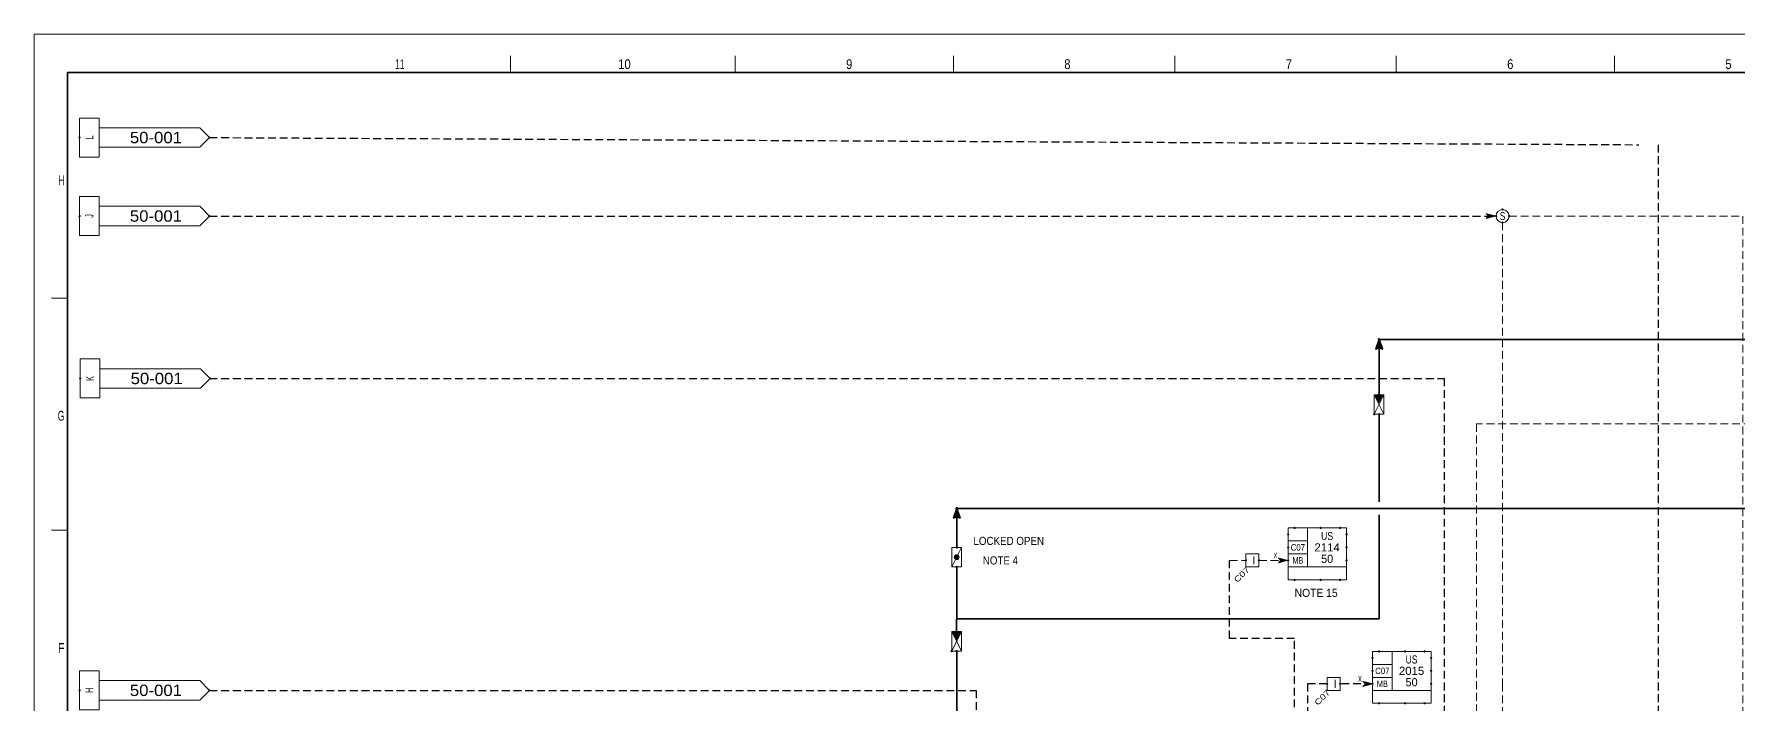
# Model space of a CAD drawing. Header units: millimetres. Extents: x 0 to 841, y 0 to 594.
# Drawn here: x 0 to 525, y 388 to 594 of the extents above; entities that cross this region are included whole.
import ezdxf
from ezdxf.enums import TextEntityAlignment as Align

# ---------------------------------------------------------------- set-up
doc = ezdxf.new("R2010")
doc.units = ezdxf.units.MM
doc.header["$LTSCALE"] = 0.8
doc.header["$PDMODE"] = 32
doc.header["$PDSIZE"] = 0.4
doc.linetypes.add('MEDIUM_DASHED', pattern=[4.5, 3, -1.5])
for name, color, linetype, lineweight in [('1', 7, 'Continuous', 13), ('12', 7, 'Continuous', 13), ('14', 7, 'MEDIUM_DASHED', 25), ('30', 7, 'Continuous', 35), ('40', 7, 'Continuous', 13), ('46', 7, 'MEDIUM_DASHED', 13), ('48', 7, 'Continuous', 13), ('49', 7, 'Continuous', 13), ('50', 7, 'Continuous', 25), ('9', 7, 'Continuous', 13)]:
    doc.layers.add(name, color=color, linetype=linetype, lineweight=lineweight)
doc.layers.add('45', color=7, linetype='Continuous')

msp = doc.modelspace()

# ---------------------------------------------------------------- linework, layer by layer
at = {"layer": '1'}
for p, q in [((146.6543, 587.2614), (146.6543, 582.2276)), ((215.8173, 587.2614), (215.8173, 582.2276)), ((282.9756, 587.2614), (282.9756, 582.2276)), ((351.1362, 587.2614), (351.1362, 582.2276)), ((419.2969, 587.2614), (419.2969, 582.2276)), ((486.4551, 587.2614), (486.4551, 582.2276)), ((10.3331, 512.7606), (5.3213, 512.7606)), ((10.3331, 441.2795), (5.3213, 441.2795))]:
    msp.add_line(p, q, dxfattribs=at)
at = {"layer": '1', "lineweight": 35}
msp.add_lwpolyline([(829.263, 112.0142), (829.263, 582.2276), (10.3331, 582.2276), (10.3331, 10.3819)], dxfattribs=at)
at = {"layer": '12'}
msp.add_lwpolyline([(0, 594), (841, 594), (841, 0), (0, 0)], close=True, dxfattribs=at)
at = {"layer": '14'}
for p, q in [((54, 562.1606), (494, 559.9496)), ((500, 262.4), (500, 559.9496)), ((54, 538), (450, 538)), ((412, 394), (402, 394))]:
    msp.add_line(p, q, dxfattribs=at)
for points in [[(54, 488), (434, 488), (434, 338)], [(370, 332), (370, 322), (388, 322), (388, 408), (368, 408), (368, 432)], [(398, 394), (392, 394), (392, 304)], [(54, 392), (290, 392), (290, 326), (352, 326), (352, 296)]]:
    msp.add_lwpolyline(points, dxfattribs=at)
at = {"layer": '30'}
for p, q in [((414, 499), (414, 499.5)), ((414, 498.5), (414, 498)), ((284, 447), (284, 447.5)), ((284, 446.5), (284, 446))]:
    msp.add_line(p, q, dxfattribs=at)
for points in [[(414, 500), (413, 497), (414, 497.5), (415, 497)], [(413.5, 497.5), (414, 499), (414.5, 497.5), (414, 498)], [(284, 448), (283, 445), (284, 445.5), (285, 445)], [(283.5, 445.5), (284, 447), (284.5, 445.5), (284, 446)]]:
    msp.add_lwpolyline(points, close=True, dxfattribs=at)
for p in [(414, 500), (414, 497.5), (284, 448), (284, 445.5)]:
    msp.add_point(p, dxfattribs=at)
at = {"layer": '40', "lineweight": 35}
for p, q in [((414, 500), (597.0142, 500)), ((414, 483), (414, 497.5)), ((414, 450), (414, 477)), ((284, 436), (284, 447.9866)), ((284, 447.9866), (596.8047, 447.9866)), ((414, 414), (414, 446)), ((284, 414), (284, 430)), ((283.9606, 410.0795), (283.9606, 414)), ((284, 414), (414, 414)), ((284, 320), (284, 404.0795))]:
    msp.add_line(p, q, dxfattribs=at)
at = {"layer": '40'}
for p, q in [((412.5, 483), (415.5, 477)), ((412.5, 477), (415.5, 483)), ((282.5, 430), (285.5, 436)), ((282.4606, 410.0795), (285.4606, 404.0795)), ((282.4606, 404.0795), (285.4606, 410.0795))]:
    msp.add_line(p, q, dxfattribs=at)
for points in [[(412.5, 477), (412.5, 483), (415.5, 483), (415.5, 477)], [(282.5, 430), (282.5, 436), (285.5, 436), (285.5, 430)], [(282.4606, 404.0795), (282.4606, 410.0795), (285.4606, 410.0795), (285.4606, 404.0795)]]:
    msp.add_lwpolyline(points, close=True, dxfattribs=at)
for points in [[(414.0614, 480.4724), (412.8094, 482.726), (415.063, 482.726), (414.0614, 480.7228), (413.0598, 482.4756), (414.8126, 482.4756), (414.0614, 480.9732), (413.3102, 482.2252), (414.5622, 482.2252), (414.0614, 481.2236), (413.5606, 481.9748), (414.3118, 481.9748), (414.0614, 481.474), (413.811, 481.7244), (414.0614, 481.7244)], [(284.022, 407.552), (282.7701, 409.8055), (285.0236, 409.8055), (284.022, 407.8024), (283.0205, 409.5551), (284.7732, 409.5551), (284.022, 408.0528), (283.2709, 409.3047), (284.5228, 409.3047), (284.022, 408.3031), (283.5213, 409.0543), (284.2724, 409.0543), (284.022, 408.5535), (283.7717, 408.8039), (284.022, 408.8039)]]:
    msp.add_lwpolyline(points, dxfattribs=at)
for centre, radius in [((412.5, 477), 0.2402), ((412.5, 477), 0.2252), ((412.5, 477), 0.2197), ((412.5, 477), 0.1942), ((412.5, 477), 0.1496), ((412.5, 477), 0.1), ((412.5, 477), 0.0677), ((284, 433), 0.7496), ((284, 433), 0.5102), ((284, 433), 0.2693), ((282.4606, 404.0795), 0.2402), ((282.4606, 404.0795), 0.2252), ((282.4606, 404.0795), 0.2197), ((282.4606, 404.0795), 0.1942), ((282.4606, 404.0795), 0.1496), ((282.4606, 404.0795), 0.1), ((282.4606, 404.0795), 0.0677)]:
    msp.add_circle(centre, radius, dxfattribs=at)
for p in [(414, 483), (414, 477), (284, 436), (284, 430), (283.9606, 410.0795), (283.9606, 404.0795)]:
    msp.add_point(p, dxfattribs=at)
at = {"layer": '46'}
for p, q in [((368, 432), (373, 432)), ((377, 432), (386, 432))]:
    msp.add_line(p, q, dxfattribs=at)
for points in [[(454, 538), (472, 538), (472, 538), (526, 538), (526, 266), (410, 266)], [(452, 536), (452, 394), (452, 394), (452, 332), (452.8, 335), (452, 334.2), (451.2, 335), (452, 332)], [(589.8709, 474), (444, 474), (444, 356), (404, 356), (407, 355.2), (406.2, 356), (407, 356.8), (404, 356)]]:
    msp.add_lwpolyline(points, dxfattribs=at)
for points in [[(450, 538), (447, 538.8), (447.8, 538), (447, 537.2)], [(449.6, 538), (447.4, 538.6), (448, 538), (447.4, 537.4)], [(449.2, 538), (447.8, 538.4), (448.2, 538), (447.8, 537.6)], [(448.8, 538), (448.2, 538.2), (448.4, 538), (448.2, 537.8)], [(386, 432), (383, 432.8), (383.8, 432), (383, 431.2)], [(385.6, 432), (383.4, 432.6), (384, 432), (383.4, 431.4)], [(385.2, 432), (383.8, 432.4), (384.2, 432), (383.8, 431.6)], [(384.8, 432), (384.2, 432.2), (384.4, 432), (384.2, 431.8)], [(412, 394), (409, 394.8), (409.8, 394), (409, 393.2)], [(411.6, 394), (409.4, 394.6), (410, 394), (409.4, 393.4)], [(411.2, 394), (409.8, 394.4), (410.2, 394), (409.8, 393.6)], [(410.8, 394), (410.2, 394.2), (410.4, 394), (410.2, 393.8)]]:
    msp.add_lwpolyline(points, close=True, dxfattribs=at)
at = {"layer": '48'}
for p, q in [((392, 442), (392, 430)), ((386, 438), (392, 438)), ((386, 434), (392, 434)), ((412, 400), (418, 400)), ((418, 404), (418, 392)), ((412, 396), (418, 396))]:
    msp.add_line(p, q, dxfattribs=at)
for points in [[(386, 442), (404, 442), (404, 430), (386, 430)], [(373, 430), (377, 430), (377, 434), (373, 434)], [(412, 404), (430, 404), (430, 392), (412, 392)], [(398, 392), (402, 392), (402, 396), (398, 396)]]:
    msp.add_lwpolyline(points, close=True, dxfattribs=at)
for points in [[(386, 430), (386, 426), (404, 426), (404, 430)], [(412, 392), (412, 388), (430, 388), (430, 392)]]:
    msp.add_lwpolyline(points, dxfattribs=at)
msp.add_circle((452, 538), 2, dxfattribs=at)
for p in [(450, 538), (452, 540), (452, 536), (454, 538), (388, 442), (396, 442), (402, 442), (386, 440), (386, 436), (404, 440), (404, 436), (373, 432), (377, 432), (386, 432), (404, 432), (388, 426), (396, 426), (402, 426), (414, 404), (422, 404), (428, 404), (412, 402), (430, 402), (398, 394), (402, 394), (412, 398), (412, 394), (430, 398), (430, 394), (414, 388), (422, 388), (428, 388)]:
    msp.add_point(p, dxfattribs=at)
at = {"layer": '49'}
for p, q in [((20, 568.1606), (14, 568.1606)), ((20, 556.1606), (20, 568.1606)), ((51, 565.1606), (20, 565.1606)), ((51, 559.1606), (20, 559.1606)), ((20, 544), (14, 544)), ((20, 532), (20, 544)), ((51, 541), (20, 541)), ((51, 535), (20, 535)), ((20.2268, 493.9976), (14.2268, 493.9976)), ((20.2268, 481.9976), (20.2268, 493.9976)), ((51.2268, 490.9976), (20.2268, 490.9976)), ((51.2268, 484.9976), (20.2268, 484.9976)), ((20, 398), (14, 398)), ((20, 386), (20, 398)), ((51, 395), (20, 395)), ((51, 389), (20, 389))]:
    msp.add_line(p, q, dxfattribs=at)
for points in [[(14, 568.1606), (14, 556.1606), (20, 556.1606)], [(51, 565.1606), (54, 562.1606), (51, 559.1606)], [(14, 544), (14, 532), (20, 532)], [(51, 541), (54, 538), (51, 535)], [(14.2268, 493.9976), (14.2268, 481.9976), (20.2268, 481.9976)], [(51.2268, 490.9976), (54.2268, 487.9976), (51.2268, 484.9976)], [(14, 398), (14, 386), (20, 386)], [(51, 395), (54, 392), (51, 389)]]:
    msp.add_lwpolyline(points, dxfattribs=at)
for p in [(14, 562.1606), (54, 562.1606), (14, 538), (54, 538), (14.2268, 487.9976), (54.2268, 487.9976), (14, 392), (54, 392)]:
    msp.add_point(p, dxfattribs=at)
at = {"layer": '9'}
msp.add_lwpolyline([(0, 0), (841, 0), (841, 594), (0, 594)], close=True, dxfattribs=at)

# ---------------------------------------------------------------- texts
at = {"layer": '1'}
for s, width, p in [('11', 0.65, (112.5776, 583.2346)), ('10', 0.85, (181.7362, 583.2346)), ('9', 0.85, (250.9055, 583.2346)), ('8', 0.85, (318.0638, 583.2346)), ('7', 0.85, (386.2244, 583.2346)), ('6', 0.85, (454.385, 583.2346)), ('5', 0.85, (521.5433, 583.2346))]:
    msp.add_text(s, height=3.02, dxfattribs=dict(at, width=width)).set_placement(p, align=Align.CENTER)
for s, width, p in [('H', 0.65, (9.3291, 547.4945)), ('G', 0.65, (9.3291, 475.0071)), ('F', 0.8, (9.3291, 403.526))]:
    msp.add_text(s, height=3.02, dxfattribs=dict(at, width=width)).set_placement(p, align=Align.RIGHT)
at = {"layer": '12', "width": 0.9}
msp.add_text('LOCKED OPEN', height=2.5, dxfattribs=at).set_placement((300, 436.7496), align=Align.CENTER)
at = {"layer": '12'}
for s, width, p in [('NOTE 4', 0.9, (292, 430.7496)), ('NOTE 15', 0.95, (388, 420.7496))]:
    msp.add_text(s, height=2.5, dxfattribs=dict(at, width=width)).set_placement(p)
at = {"layer": '45', "width": 0.6}
for p in [(381.5079, 432.626), (407.5079, 394.626)]:
    msp.add_text('X', height=1.75, dxfattribs=at).set_placement(p)
at = {"layer": '49'}
for s, width, p in [('L', 0.7, (18.2504, 562.1591)), ('J', 0.65, (18.2504, 537.9984)), ('K', 0.6, (18.4772, 487.9961)), ('H', 0.55, (18.2504, 391.9984))]:
    msp.add_text(s, height=2.5, rotation=90, dxfattribs=dict(at, width=width)).set_placement(p, align=Align.CENTER)
at = {"layer": '49', "width": 1.1}
for p in [(37.5, 560.411), (37.5, 536.2504), (37.7268, 486.248), (37.5, 390.2504)]:
    msp.add_text('50-001', height=3.5, dxfattribs=at).set_placement(p, align=Align.CENTER)
at = {"layer": '50'}
for s, height, width, p in [('S', 2.5, 0.75, (452, 536.7496)), ('C07', 2, 0.9, (389, 435)), ('2114', 2.5, 1.05, (398, 434.7496)), ('US', 2.5, 0.8, (397.9909, 438.2496)), ('MB', 2, 0.7, (389, 431)), ('C07', 2, 0.9, (415, 397)), ('2015', 2.5, 1.05, (424, 396.7496)), ('US', 2.5, 0.8, (423.9909, 400.2496)), ('MB', 2, 0.7, (415, 393))]:
    msp.add_text(s, height=height, dxfattribs=dict(at, width=width)).set_placement(p, align=Align.CENTER)
for s, p in [('I', (375.4604, 430.7496)), ('50', (398, 431.2496)), ('I', (400.4604, 392.7496)), ('50', (424, 393.2496))]:
    msp.add_text(s, height=2.5, dxfattribs=at).set_placement(p, align=Align.CENTER)
at = {"layer": '50', "width": 1.3}
for p in [(374.2967, 428.9589), (399.092, 391.1597)]:
    msp.add_text('C07', height=1.75, rotation=45, dxfattribs=at).set_placement(p, align=Align.RIGHT)

doc.saveas('drawing.dxf')
